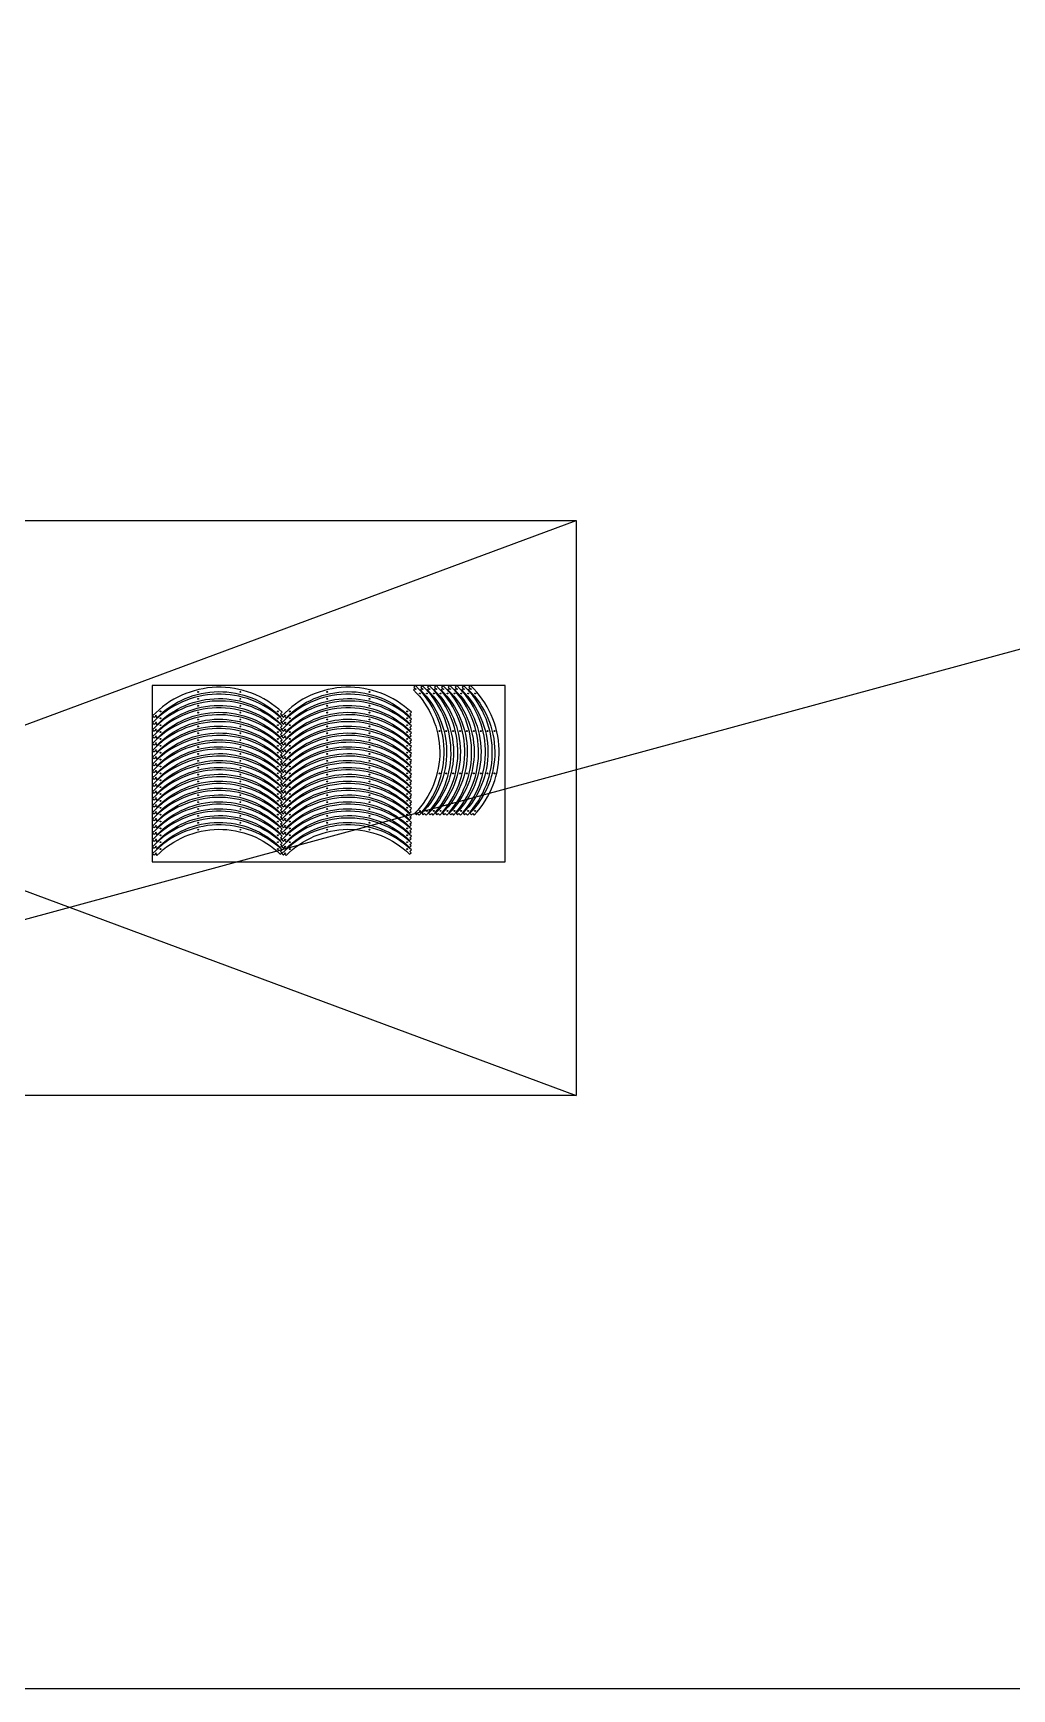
# Model space of a CAD drawing. Header units: millimetres. Extents: x -205945 to -46279, y 28253 to 108078.
# Drawn here: x -119774 to -114230, y 28253 to 37634 of the extents above; entities that cross this region are included whole.
import ezdxf

# ---------------------------------------------------------------- set-up
doc = ezdxf.new("R2010")
doc.units = ezdxf.units.MM
doc.linetypes.add('CONTPVMNIL', pattern=[0])
doc.layers.get('0').update_dxf_attribs({"linetype": 'CONTPVMNIL'})

# ---------------------------------------------------------------- blocks, each defined once
blk = doc.blocks.new('la040822')
at = {"ltscale": 30}
for points in [[(875.2, 896.4), (866.5, 887.7, -0.004936), (873.6, 880.7), (864.8, 871.8, -0.414214), (871.8, 173.2), (880.5, 164.5), (887.6, 171.6), (896.4, 162.8, 0.414214)], [(875.7, 878.5, -1), (878.5, 875.7, -1)], [(899.3, 853.3, -1), (902.8, 849.8, -1)], [(1009.4, 640.6, -1), (1012.9, 637.1, -1)], [(1012.9, 397.6, -1), (1009.4, 401.1, -1)], [(902.9, 184.8, -1), (899.4, 188.3, -1)]]:
    blk.add_lwpolyline(points, format="xyb", close=True, dxfattribs=at)
at = {"lineweight": 18, "ltscale": 30}
blk.add_circle((901, 851.5), 2.5, dxfattribs=at)

msp = doc.modelspace()

# ---------------------------------------------------------------- linework, layer by layer
at = {"ltscale": 30}
for p, q in [((-135875.365, 28252.757), (-66788.624, 47014.308)), ((-125474.453, 34872.286), (-116697.821, 31615.447)), ((-125474.453, 31615.447), (-116697.821, 34872.286))]:
    msp.add_line(p, q, dxfattribs=at)
for points in [[(-135875.365, 47014.308), (-66788.624, 47014.308), (-66788.624, 28252.757), (-135875.365, 28252.757)], [(-125474.453, 34872.286), (-116697.821, 34872.286), (-116697.821, 31615.447), (-125474.453, 31615.447)], [(-119100.219, 32937.651), (-117100.219, 32937.651), (-117100.219, 33937.651), (-119100.219, 33937.651)]]:
    msp.add_lwpolyline(points, close=True, dxfattribs=at)

# ---------------------------------------------------------------- block references
at = {"ltscale": 30, "rotation": 90}
for p in [(-118200.712, 32889.651), (-117468.712, 32889.651), (-118200.712, 32850.651), (-118200.712, 32811.651), (-118200.712, 32772.651), (-117468.712, 32850.651), (-117468.712, 32811.651), (-117468.712, 32772.651), (-118200.712, 32733.651), (-118200.712, 32694.651), (-117468.712, 32733.651), (-117468.712, 32694.651), (-118200.712, 32655.651), (-118200.712, 32616.651), (-117468.712, 32655.651), (-117468.712, 32616.651), (-118200.712, 32577.651), (-118200.712, 32538.651), (-118200.712, 32499.651), (-117468.712, 32577.651), (-117468.712, 32538.651), (-117468.712, 32499.651), (-118200.712, 32460.651), (-118200.712, 32421.651), (-117468.712, 32460.651), (-117468.712, 32421.651), (-118200.712, 32382.651), (-118200.712, 32343.651), (-118200.712, 32304.651), (-117468.712, 32382.651), (-117468.712, 32343.651), (-117468.712, 32304.651), (-118200.712, 32265.651), (-118200.712, 32226.651), (-117468.712, 32265.651), (-117468.712, 32226.651), (-118200.712, 32187.651), (-118200.712, 32148.651), (-117468.712, 32187.651), (-117468.712, 32148.651), (-118200.712, 32109.651), (-117468.712, 32109.651)]:
    msp.add_blockref('la040822', p, dxfattribs=at)
at = {"ltscale": 30}
for p in [(-118483.678, 33040.327, 0), (-118444.678, 33040.327, 0), (-118405.678, 33040.327, 0), (-118366.678, 33040.327, 0), (-118327.678, 33040.327, 0), (-118288.678, 33040.327, 0), (-118249.678, 33040.327, 0), (-118210.678, 33040.327, 0), (-118171.678, 33040.327, 0)]:
    msp.add_blockref('la040822', p, dxfattribs=at)

doc.saveas('drawing.dxf')
